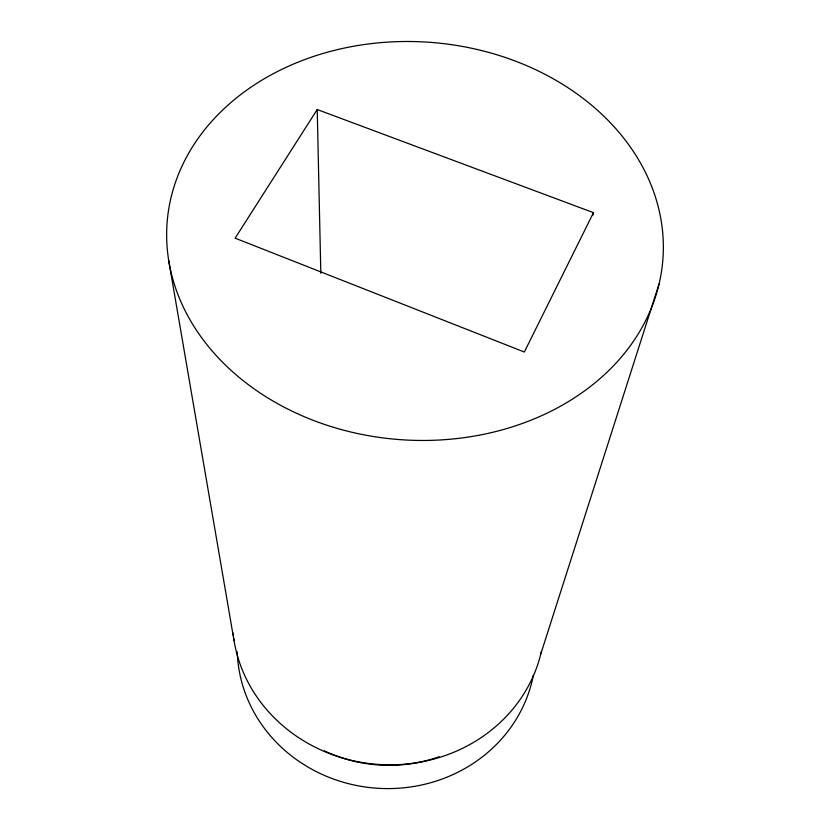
<?xml version="1.0" encoding="UTF-8"?>
<svg xmlns="http://www.w3.org/2000/svg" width="830" height="830" viewBox="0 0 830 830"><rect width="100%" height="100%" fill="white"/><g stroke="black" fill="none" stroke-linecap="round" stroke-linejoin="round"><path stroke-width="1.25" d="M592.879 215.178L593.471 212.667L317.226 109.529L235.118 238.169L524.342 352.024L593.471 212.667M540.807 653.926L659.082 283.881A248.575 199.221 4 0 0 332.674 50.806A248.575 199.221 4 0 0 253.233 388.243A248.575 199.221 4 0 0 659.082 283.881M168.749 260.776L234.019 640.501M317.226 109.529L320.816 273.257M541.388 651.457A156.279 144.389 4 0 1 382.796 764.679A156.279 144.389 4 0 1 233.624 637.98M233.282 635.448A156.279 144.389 4 0 1 232.991 632.917M533.306 675.423A149.307 139.336 4 0 1 375.212 788.095A149.307 139.336 4 0 1 237.256 651.892M439.153 756.721A141.235 131.14 4 0 1 324.302 750.828"/></g></svg>
